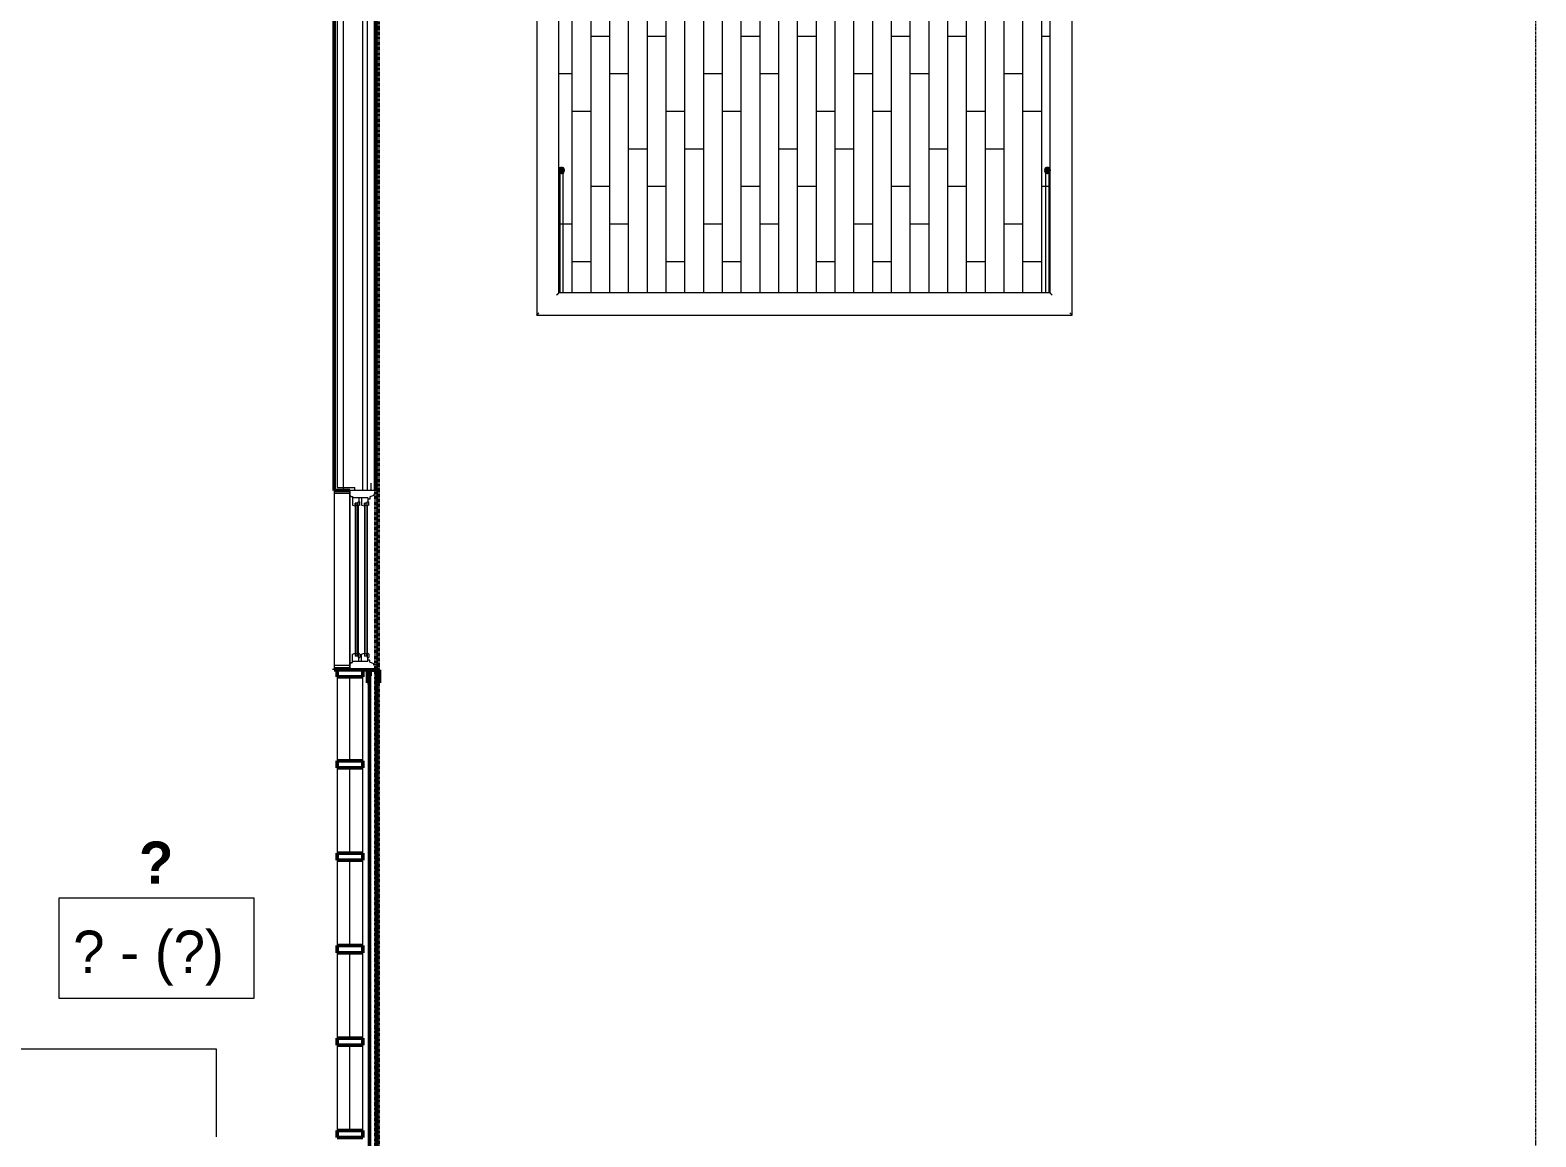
# Model space of a CAD drawing. Header units: inches. Extents: x -4235 to -464, y 9767 to 12347.
# Drawn here: x -3475.1 to -3154.3, y 11007.5 to 11243.2 of the extents above; entities that cross this region are included whole.
import ezdxf

# ---------------------------------------------------------------- set-up
doc = ezdxf.new("R2010")
doc.units = ezdxf.units.IN
doc.header["$MEASUREMENT"] = 0
doc.linetypes.add('Dash 1_16_', pattern=[0.125, 0.0625, -0.0625])
doc.linetypes.add('Grid Line 1_2_', pattern=[0.875, 0.5, -0.125, 0.125, -0.125])
for name, color, linetype, lineweight in [('0-1', 170, 'Continuous', 5), ('A-AREA-IDEN', 2, 'Continuous', 9), ('A-FLOR-3', 7, 'Continuous', 9), ('A-FLOR-4', 192, 'Continuous', 9), ('A-FLOR-HRAL', 11, 'Continuous', 9), ('A-FLOR-PATT-1', 9, 'Continuous', 9), ('A-GLAZ-1', 151, 'Continuous', 9), ('A-GLAZ-2', 151, 'Continuous', 20), ('A-GLAZ-CWMG', 51, 'Continuous', 9), ('A-GLAZ-CWMG-1', 51, 'Continuous', 50), ('A-GLAZ-CWMG-2', 9, 'Continuous', 9), ('A-WALL', 113, 'Continuous', 13), ('A-WALL-6', 113, 'Continuous', 9), ('A-WALL-7', 113, 'Continuous', 50), ('C-PROP-LINE-1', 91, 'Dash 1_16_', 50), ('S-GRID-1', 1, 'Grid Line 1_2_', 9)]:
    doc.layers.add(name, color=color, linetype=linetype, lineweight=lineweight)
doc.styles.add('Century Gothic', font='ufonts.com_century-gothic.ttf', dxfattribs={"height": 9})
doc.styles.add('Century Gothic_B', font='GOTHICB.TTF', dxfattribs={"height": 9})

# ---------------------------------------------------------------- blocks, each defined once
blk = doc.blocks.new('CTR - 1st Phase - Common Walls_rvt-2-BACKGROUND - 3RD FLOOR')
at = {"layer": 'A-FLOR-3'}
for p, q in [((-3435.32, 11026.19), (-3479.55, 11026.19)), ((-3435.32, 11007.49), (-3435.32, 11026.19))]:
    blk.add_line(p, q, dxfattribs=at)
blk = doc.blocks.new('Rectangular Mullion - Stud - Vertical-2194501-BACKGROUND - 3RD FLOOR')
at = {"layer": 'A-GLAZ-CWMG-1'}
for p, q in [((-1.5, 2.75), (-1.5, -2.75)), ((0, 2.75), (-1.5, 2.75)), ((0, -2.75), (0, 2.75)), ((-1.5, -2.75), (0, -2.75))]:
    blk.add_line(p, q, dxfattribs=at)
blk = doc.blocks.new('Rectangular Mullion - Stud - Base_Head-1769174-BACKGROUND - 3RD FLOOR')
at = {"layer": 'A-GLAZ-CWMG-2'}
h = blk.add_hatch(dxfattribs=at)
h.set_pattern_fill('FP_16', color=256, style=0, pattern_type=2)
h.set_pattern_definition([(90, (-3406.924, 11077.751), (-8, 5e-16), [])])
h.paths.add_polyline_path([(-3409.67, 11067.91), (-3404.17, 11067.91), (-3404.17, 11086.09), (-3409.67, 11086.09)], flags=0)
at = {"layer": 'A-GLAZ-CWMG'}
for p, q in [((-3409.67, 11086.09), (-3409.67, 11067.91)), ((-3404.17, 11067.91), (-3404.17, 11086.09))]:
    blk.add_line(p, q, dxfattribs=at)
blk = doc.blocks.new('Rectangular Mullion - Stud - Vertical-2194370-BACKGROUND - 3RD FLOOR')
at = {"layer": 'A-GLAZ-CWMG-1'}
for p, q in [((0, 2.75), (1.5, 2.75)), ((0, -2.75), (0, 2.75)), ((1.5, 2.75), (1.5, -2.75)), ((1.5, -2.75), (0, -2.75))]:
    blk.add_line(p, q, dxfattribs=at)
blk = doc.blocks.new('Window-Double_Hung-Andersen-400_Series-Tilt_Wash - DOUBLE HUNG - COTTAGE - 3RD FLOOR-2888224-BACKGROUND - 3RD FLOOR')
at = {"layer": 'A-GLAZ-1'}
for p, q in [((-16.29, 2.5), (-15.7, 2.5)), ((-16.29, 2.12), (-15.7, 2.12)), ((-16.29, 0.56), (-15.7, 0.56)), ((-16.29, 0.19), (-15.7, 0.19)), ((-15.82, 2.5), (-15.82, 2.12)), ((-15.82, 0.56), (-15.82, 0.19)), ((-15.7, 2.63), (15.7, 2.63)), ((-15.7, 2.5), (15.7, 2.5)), ((-15.7, 2.12), (15.7, 2.12)), ((-15.7, 2), (15.7, 2)), ((-15.7, 0.69), (15.7, 0.69)), ((-15.7, 0.56), (15.7, 0.56)), ((-15.7, 0.19), (15.7, 0.19)), ((-15.7, 0.06), (15.7, 0.06)), ((16.29, 2.5), (15.7, 2.5)), ((16.29, 2.12), (15.7, 2.12)), ((16.29, 0.56), (15.7, 0.56)), ((16.29, 0.19), (15.7, 0.19)), ((15.82, 2.5), (15.82, 2.12)), ((15.82, 0.56), (15.82, 0.19)), ((-19.01, -3.94), (-19.01, -2.44)), ((-19.01, -2.44), (-18.95, -2.44)), ((18.95, -1.06), (-18.95, -1.06)), ((-18.95, -1.06), (-18.95, -4.44)), ((-18.32, -1.06), (-18.32, -4.44)), ((18.32, -1.06), (18.32, -4.44)), ((18.95, -4.44), (18.95, -1.06)), ((18.95, -2.44), (19.01, -2.44)), ((19.01, -2.44), (19.01, -3.94)), ((-18.95, -3.94), (-19.01, -3.94)), ((-18.95, -4.44), (18.95, -4.44)), ((19.01, -3.94), (18.95, -3.94))]:
    blk.add_line(p, q, dxfattribs=at)
at = {"layer": 'A-GLAZ-2'}
for p, q in [((-19.01, 3.44), (-20.51, 3.44)), ((19.01, 4.81), (-19.01, 4.81)), ((-19.01, 4.81), (-19.01, -1.06)), ((-18.2, 4.81), (-18.2, 4)), ((-18.2, 4), (-17.92, 4)), ((-17.92, 4), (-17.61, 3.19)), ((17.92, 4), (17.61, 3.19)), ((18.2, 4), (17.92, 4)), ((18.2, 4.81), (18.2, 4)), ((19.01, -1.06), (19.01, 4.81)), ((19.01, 3.44), (20.51, 3.44)), ((-17.61, 3.19), (-17.14, 3.19)), ((-17.42, 2.75), (-16.57, 2.75)), ((-17.42, 2.75), (-17.42, -0.56)), ((-17.42, 1.37), (-15.86, 1.37)), ((-17.42, 0.81), (-16.57, 0.81)), ((-17.14, 3.19), (-17.14, 2.75)), ((-15.86, 2.97), (-16.57, 2.97)), ((-16.57, 2.63), (-16.57, 2.97)), ((-15.7, 2.63), (-16.57, 2.63)), ((-15.86, 1.03), (-16.57, 1.03)), ((-16.57, 0.69), (-16.57, 1.03)), ((-15.7, 0.69), (-16.57, 0.69)), ((-16.29, 2.63), (-16.29, 2)), ((-15.7, 2), (-16.29, 2)), ((-16.29, 0.69), (-16.29, 0.06)), ((-15.7, 0.06), (-16.29, 0.06)), ((-15.86, 2.97), (-15.7, 2.63)), ((-15.86, 1.37), (-15.7, 2)), ((-15.86, 1.03), (-15.7, 0.69)), ((-15.86, -0.56), (-15.7, 0.06)), ((15.86, 2.97), (15.7, 2.63)), ((15.7, 2.63), (16.57, 2.63)), ((15.7, 2), (16.29, 2)), ((15.86, 1.37), (15.7, 2)), ((15.86, 1.03), (15.7, 0.69)), ((15.7, 0.69), (16.57, 0.69)), ((15.7, 0.06), (16.29, 0.06)), ((15.86, -0.56), (15.7, 0.06)), ((15.86, 2.97), (16.57, 2.97)), ((17.42, 1.37), (15.86, 1.37)), ((15.86, 1.03), (16.57, 1.03)), ((16.29, 2.63), (16.29, 2)), ((16.29, 0.69), (16.29, 0.06)), ((16.57, 2.63), (16.57, 2.97)), ((17.42, 2.75), (16.57, 2.75)), ((16.57, 0.69), (16.57, 1.03)), ((17.42, 0.81), (16.57, 0.81)), ((17.14, 3.19), (17.14, 2.75)), ((17.61, 3.19), (17.14, 3.19)), ((17.42, 2.75), (17.42, -0.56)), ((-19.01, -1.06), (19.01, -1.06)), ((-17.67, -0.78), (-18, -1.06)), ((-17.67, -0.78), (-17.67, -0.56)), ((-17.67, -0.56), (-15.86, -0.56)), ((17.67, -0.56), (15.86, -0.56)), ((17.67, -0.78), (17.67, -0.56)), ((17.67, -0.78), (18, -1.06))]:
    blk.add_line(p, q, dxfattribs=at)
blk = doc.blocks.new('Rectangular Mullion - Stud - Base_Head-2194499-BACKGROUND - 3RD FLOOR')
at = {"layer": 'A-GLAZ-CWMG-2'}
h = blk.add_hatch(dxfattribs=at)
h.set_pattern_fill('FP_38', color=256, style=0, pattern_type=2)
h.set_pattern_definition([(90, (-3406.924, 11097.291), (-8, 5e-16), [])])
h.paths.add_polyline_path([(-3409.67, 11087.59), (-3404.17, 11087.59), (-3404.17, 11105.49), (-3409.67, 11105.49)], flags=0)
at = {"layer": 'A-GLAZ-CWMG'}
for p, q in [((-3409.67, 11105.49), (-3409.67, 11087.59)), ((-3404.17, 11087.59), (-3404.17, 11105.49))]:
    blk.add_line(p, q, dxfattribs=at)
blk = doc.blocks.new('Rectangular Mullion - Profile_Polycarbonate_Upper and left-2704980-BACKGROUND - 3RD FLOOR')
at = {"layer": 'A-GLAZ-CWMG-1'}
for p, q in [((-2.75, 1.29), (0, 1.29)), ((-2.75, 0.79), (-2.75, 1.29)), ((-2.5, 0.79), (-2.75, 0.79)), ((-0.06, 1.22), (-2.69, 1.22)), ((-2.69, 1.22), (-2.69, 0.85)), ((-2.69, 0.85), (-2.5, 0.85)), ((-2.5, 0.85), (-2.5, 0.79)), ((-0.06, -1.15), (-0.06, 1.22)), ((0, 1.29), (0, -1.21)), ((-2.75, -1.21), (-2.75, -0.79)), ((-2.75, -0.79), (-2.5, -0.79)), ((0, -1.21), (-2.75, -1.21)), ((-2.5, -0.85), (-2.69, -0.85)), ((-2.69, -0.85), (-2.69, -1.15)), ((-2.69, -1.15), (-0.06, -1.15)), ((-2.5, -0.79), (-2.5, -0.85))]:
    blk.add_line(p, q, dxfattribs=at)
blk = doc.blocks.new('Railing - Baluster_01-2700443-BACKGROUND - 3RD FLOOR')
at = {"layer": 'A-FLOR-HRAL'}
for p, q in [((-0.59, 1.18), (0.59, 1.18)), ((-0.59, 0.59), (-0.59, 1.18)), ((0.59, 1.18), (0.59, 0.59))]:
    blk.add_line(p, q, dxfattribs=at)
blk = doc.blocks.new('Railing - Railing-2700294-BACKGROUND - 3RD FLOOR')
at = {"layer": 'A-FLOR-HRAL'}
for p, q in [((-3367.15, 11245.78), (-3367.15, 11182.53)), ((-3367.15, 11245.78), (-3366.68, 11245.78)), ((-3366.68, 11245.78), (-3362.9, 11245.78)), ((-3362.9, 11245.78), (-3362.42, 11245.78)), ((-3362.42, 11187.25), (-3362.42, 11245.78)), ((-3257.82, 11245.78), (-3257.82, 11187.25)), ((-3257.82, 11245.78), (-3257.35, 11245.78)), ((-3257.35, 11245.78), (-3253.57, 11245.78)), ((-3253.57, 11245.78), (-3253.1, 11245.78)), ((-3253.1, 11182.53), (-3253.1, 11245.78)), ((-3257.82, 11187.25), (-3362.42, 11187.25)), ((-3367.15, 11182.53), (-3253.1, 11182.53))]:
    blk.add_line(p, q, dxfattribs=at)
for points, knots in [([(-3362.9, 11186.78), (-3362.86, 11186.82), (-3362.79, 11186.88), (-3362.72, 11186.96), (-3362.67, 11187.01), (-3362.63, 11187.04), (-3362.6, 11187.08), (-3362.57, 11187.11), (-3362.54, 11187.13), (-3362.52, 11187.16), (-3362.49, 11187.19), (-3362.46, 11187.22), (-3362.43, 11187.24), (-3362.42, 11187.25), (-3362.42, 11187.25)], [0, 0, 0, 0, 0.166667, 0.25, 0.333333, 0.375, 0.416667, 0.5, 0.541667, 0.583333, 0.666667, 0.75, 0.833333, 1, 1, 1, 1]), ([(-3257.35, 11186.78), (-3257.39, 11186.82), (-3257.45, 11186.88), (-3257.53, 11186.96), (-3257.58, 11187.01), (-3257.61, 11187.04), (-3257.65, 11187.08), (-3257.68, 11187.11), (-3257.71, 11187.13), (-3257.73, 11187.16), (-3257.76, 11187.19), (-3257.79, 11187.22), (-3257.82, 11187.24), (-3257.82, 11187.25), (-3257.82, 11187.25)], [0, 0, 0, 0, 0.166667, 0.25, 0.333333, 0.375, 0.416667, 0.5, 0.541667, 0.583333, 0.666667, 0.75, 0.833333, 1, 1, 1, 1]), ([(-3367.15, 11182.53), (-3367.15, 11182.53), (-3367.14, 11182.54), (-3367.11, 11182.56), (-3367.09, 11182.59), (-3367.06, 11182.62), (-3367.03, 11182.64), (-3367, 11182.67), (-3366.96, 11182.71), (-3366.92, 11182.75), (-3366.89, 11182.79), (-3366.85, 11182.83), (-3366.78, 11182.9), (-3366.72, 11182.96), (-3366.68, 11183)], [0, 0, 0, 0, 0.166667, 0.25, 0.333333, 0.416667, 0.458333, 0.5, 0.583333, 0.666667, 0.708333, 0.75, 0.833333, 1, 1, 1, 1]), ([(-3253.1, 11182.53), (-3253.1, 11182.53), (-3253.11, 11182.54), (-3253.13, 11182.56), (-3253.16, 11182.59), (-3253.19, 11182.62), (-3253.22, 11182.64), (-3253.24, 11182.67), (-3253.28, 11182.71), (-3253.33, 11182.75), (-3253.36, 11182.79), (-3253.4, 11182.83), (-3253.47, 11182.9), (-3253.53, 11182.96), (-3253.57, 11183)], [0, 0, 0, 0, 0.166667, 0.25, 0.333333, 0.416667, 0.458333, 0.5, 0.583333, 0.666667, 0.708333, 0.75, 0.833333, 1, 1, 1, 1])]:
    blk.add_open_spline(points, degree=3, knots=knots, dxfattribs=at)
blk.add_blockref('Railing - Baluster_01-2700443-BACKGROUND - 3RD FLOOR', (-3364.79, 11245.19))
blk = doc.blocks.new('Walls 87 - Walls 1-2572778-BACKGROUND - 3RD FLOOR')
at = {"layer": 'A-WALL-6'}
for p, q in [((-3362.24, 11213.35), (-3362.24, 11187.25)), ((-3361.49, 11187.25), (-3361.49, 11213.35))]:
    blk.add_line(p, q, dxfattribs=at)
at = {"layer": 'A-WALL-7', "flags": 128}
for points in [[(-3361.49, 11213.35), (-3361.5, 11213.45), (-3361.53, 11213.55), (-3361.59, 11213.64), (-3361.65, 11213.71), (-3361.73, 11213.75), (-3361.82, 11213.78), (-3361.91, 11213.78), (-3362, 11213.75), (-3362.08, 11213.71), (-3362.15, 11213.64), (-3362.2, 11213.55), (-3362.23, 11213.45), (-3362.24, 11213.35)], [(-3362.24, 11213.35), (-3362.23, 11213.25), (-3362.2, 11213.15), (-3362.15, 11213.06), (-3362.08, 11212.99), (-3362, 11212.95), (-3361.91, 11212.92), (-3361.82, 11212.92), (-3361.73, 11212.95), (-3361.65, 11212.99), (-3361.59, 11213.06), (-3361.53, 11213.15), (-3361.5, 11213.25), (-3361.49, 11213.35)]]:
    blk.add_lwpolyline(points, dxfattribs=at)
blk = doc.blocks.new('Walls 88 - Walls 1-2572797-BACKGROUND - 3RD FLOOR')
at = {"layer": 'A-WALL-6'}
for p, q in [((-3258.75, 11213.35), (-3258.75, 11187.25)), ((-3258, 11187.25), (-3258, 11213.35))]:
    blk.add_line(p, q, dxfattribs=at)
at = {"layer": 'A-WALL-7', "flags": 128}
for points in [[(-3258, 11213.35), (-3258.01, 11213.45), (-3258.04, 11213.55), (-3258.09, 11213.64), (-3258.16, 11213.71), (-3258.24, 11213.75), (-3258.33, 11213.78), (-3258.42, 11213.78), (-3258.51, 11213.75), (-3258.59, 11213.71), (-3258.65, 11213.64), (-3258.7, 11213.55), (-3258.74, 11213.45), (-3258.75, 11213.35)], [(-3258.75, 11213.35), (-3258.74, 11213.25), (-3258.7, 11213.15), (-3258.65, 11213.06), (-3258.59, 11212.99), (-3258.51, 11212.95), (-3258.42, 11212.92), (-3258.33, 11212.92), (-3258.24, 11212.95), (-3258.16, 11212.99), (-3258.09, 11213.06), (-3258.04, 11213.15), (-3258.01, 11213.25), (-3258, 11213.35)]]:
    blk.add_lwpolyline(points, dxfattribs=at)
blk = doc.blocks.new('Family - ___-2835860-BACKGROUND - 3RD FLOOR')
at = {"layer": 'C-PROP-LINE-1'}
blk.add_line((-3401.42, 11247.39), (-3401.42, 10851.39), dxfattribs=at)
blk = doc.blocks.new('Family - ___-2835903-BACKGROUND - 3RD FLOOR')
at = {"layer": 'C-PROP-LINE-1'}
blk.add_line((-3400.92, 11276.29), (-3400.92, 10822.49), dxfattribs=at)
blk = doc.blocks.new('Family - ___-2835932-BACKGROUND - 3RD FLOOR')
at = {"layer": 'C-PROP-LINE-1'}
blk.add_line((-3401.42, 11247.39), (-3401.42, 10851.39), dxfattribs=at)

msp = doc.modelspace()

# ---------------------------------------------------------------- hatches: boundary and pattern name
at = {"layer": 'A-FLOR-PATT-1'}
h = msp.add_hatch(dxfattribs=at)
h.set_pattern_fill('FP_44', color=256, style=0, pattern_type=2)
h.set_pattern_definition([(90, (-2591.589, 12289.889), (-4, 2e-16), []), (180, (-2591.589, 12289.889), (-8, -8), [4, -28]), (180, (-2595.589, 12305.889), (-8, -8), [4, -28])])
h.paths.add_polyline_path([(-3258.05, 11187.25), (-3257.82, 11187.25), (-3257.81, 11245.78), (-3253.46, 11245.78), (-3253.46, 11247.78), (-3329.31, 11247.78), (-3329.31, 11247.01), (-3366.79, 11247.01), (-3366.79, 11245.78), (-3365.38, 11245.78), (-3365.38, 11246.37), (-3364.2, 11246.37), (-3364.2, 11245.78), (-3362.42, 11245.78), (-3362.38, 11187.25), (-3258.09, 11187.25)], flags=0)

# ---------------------------------------------------------------- linework, layer by layer
at = {"layer": 'A-AREA-IDEN', "flags": 128}
msp.add_lwpolyline([(-3468.89, 11058.43), (-3427.4, 11058.43), (-3427.4, 11036.94), (-3468.89, 11036.94)], close=True, dxfattribs=at)
at = {"layer": 'A-FLOR-4'}
for p, q in [((-3408.3, 11145.2), (-3408.3, 11255.36)), ((-3408.3, 11106.99), (-3408.3, 11107.18))]:
    msp.add_line(p, q, dxfattribs=at)
at = {"layer": 'A-WALL'}
for p, q in [((-3409.67, 11255.64), (-3409.67, 11145.83)), ((-3404.17, 11145.2), (-3404.17, 11250.14)), ((-3403.17, 11145.2), (-3403.17, 11249.14)), ((-3401.67, 11145.2), (-3401.67, 11247.64)), ((-3409.67, 11145.83), (-3405.86, 11145.83)), ((-3405.86, 11145.2), (-3405.86, 11145.83)), ((-3401.67, 11106.99), (-3401.67, 11107.18))]:
    msp.add_line(p, q, dxfattribs=at)
at = {"layer": 'A-WALL-6'}
for p, q in [((-3410.3, 11145.14), (-3410.3, 11145.2)), ((-3410.3, 11107.18), (-3410.3, 11107.24))]:
    msp.add_line(p, q, dxfattribs=at)
at = {"layer": 'A-WALL-7'}
for p, q in [((-3410.3, 11256.26), (-3410.3, 11145.2)), ((-3401.42, 11145.2), (-3401.42, 11247.39)), ((-3410.3, 11145.2), (-3406.92, 11145.2)), ((-3410.3, 11107.18), (-3410.3, 11106.99)), ((-3406.92, 11107.18), (-3410.3, 11107.18)), ((-3410.3, 11106.99), (-3401.42, 11106.99)), ((-3401.17, 11106.93), (-3402.75, 11106.93)), ((-3402.75, 11106.93), (-3402.75, 10851.45)), ((-3401.42, 11106.99), (-3401.42, 11107.18)), ((-3401.17, 10851.45), (-3401.17, 11106.93))]:
    msp.add_line(p, q, dxfattribs=at)
at = {"layer": 'S-GRID-1'}
msp.add_line((-3154.32, 9836.18), (-3154.32, 12297.93), dxfattribs=at)

# ---------------------------------------------------------------- block references
at = {"layer": '0-1'}
msp.add_blockref('CTR - 1st Phase - Common Walls_rvt-2-BACKGROUND - 3RD FLOOR', (0, 0), dxfattribs=at)
at = {"layer": 'A-FLOR-HRAL'}
msp.add_blockref('Railing - Railing-2700294-BACKGROUND - 3RD FLOOR', (0, 0), dxfattribs=at)
at = {"layer": 'A-GLAZ-1', "rotation": 269.9999999999999}
msp.add_blockref('Window-Double_Hung-Andersen-400_Series-Tilt_Wash - DOUBLE HUNG - COTTAGE - 3RD FLOOR-2888224-BACKGROUND - 3RD FLOOR', (-3405.86, 11126.19), dxfattribs=at)
at = {"layer": 'A-GLAZ-CWMG', "rotation": 90.00000000000884}
msp.add_blockref('Rectangular Mullion - Stud - Vertical-2194501-BACKGROUND - 3RD FLOOR', (-3406.92, 11106.99), dxfattribs=at)
at = {"layer": 'A-GLAZ-CWMG', "extrusion": (0, 0, -1)}
for name, p, rotation in [('Rectangular Mullion - Profile_Polycarbonate_Upper and left-2704980-BACKGROUND - 3RD FLOOR', (3401.96, 11106.99), 90), ('Rectangular Mullion - Stud - Vertical-2194370-BACKGROUND - 3RD FLOOR', (3406.92, 11087.59), 269.9999999999911), ('Rectangular Mullion - Stud - Vertical-2194370-BACKGROUND - 3RD FLOOR', (3406.92, 11067.91), 269.9999999999911), ('Rectangular Mullion - Stud - Vertical-2194370-BACKGROUND - 3RD FLOOR', (3406.92, 11048.23), 269.9999999999911), ('Rectangular Mullion - Stud - Vertical-2194370-BACKGROUND - 3RD FLOOR', (3406.92, 11028.54), 269.9999999999911), ('Rectangular Mullion - Stud - Vertical-2194370-BACKGROUND - 3RD FLOOR', (3406.92, 11008.86), 269.9999999999911)]:
    msp.add_blockref(name, p, dxfattribs=dict(at, rotation=rotation))
at = {"layer": 'A-GLAZ-CWMG'}
for name, p in [('Rectangular Mullion - Stud - Base_Head-2194499-BACKGROUND - 3RD FLOOR', (0, 0)), ('Rectangular Mullion - Stud - Base_Head-1769174-BACKGROUND - 3RD FLOOR', (0, 0)), ('Rectangular Mullion - Stud - Base_Head-1769174-BACKGROUND - 3RD FLOOR', (0, -19.68)), ('Rectangular Mullion - Stud - Base_Head-1769174-BACKGROUND - 3RD FLOOR', (0, -39.37)), ('Rectangular Mullion - Stud - Base_Head-1769174-BACKGROUND - 3RD FLOOR', (0, -59.05))]:
    msp.add_blockref(name, p, dxfattribs=at)
at = {"layer": 'A-WALL-6'}
for name in ['Walls 87 - Walls 1-2572778-BACKGROUND - 3RD FLOOR', 'Walls 88 - Walls 1-2572797-BACKGROUND - 3RD FLOOR']:
    msp.add_blockref(name, (0, 0), dxfattribs=at)
at = {"layer": 'C-PROP-LINE-1'}
for name in ['Family - ___-2835860-BACKGROUND - 3RD FLOOR', 'Family - ___-2835932-BACKGROUND - 3RD FLOOR', 'Family - ___-2835903-BACKGROUND - 3RD FLOOR']:
    msp.add_blockref(name, (0, 0), dxfattribs=at)

# ---------------------------------------------------------------- texts
at = {"layer": 'A-AREA-IDEN', "char_height": 9, "attachment_point": 1}
for s, insert, width, style in [('\\fCentury Gothic|b1|i0|c0|p34|;?', (-3451.89, 11070.4), 8.787, 'Century Gothic_B'), ('? - (?)', (-3465.89, 11051.43), 42.723, 'Century Gothic')]:
    msp.add_mtext(s, dxfattribs=dict(at, insert=insert, width=width, style=style))

doc.saveas('drawing.dxf')
